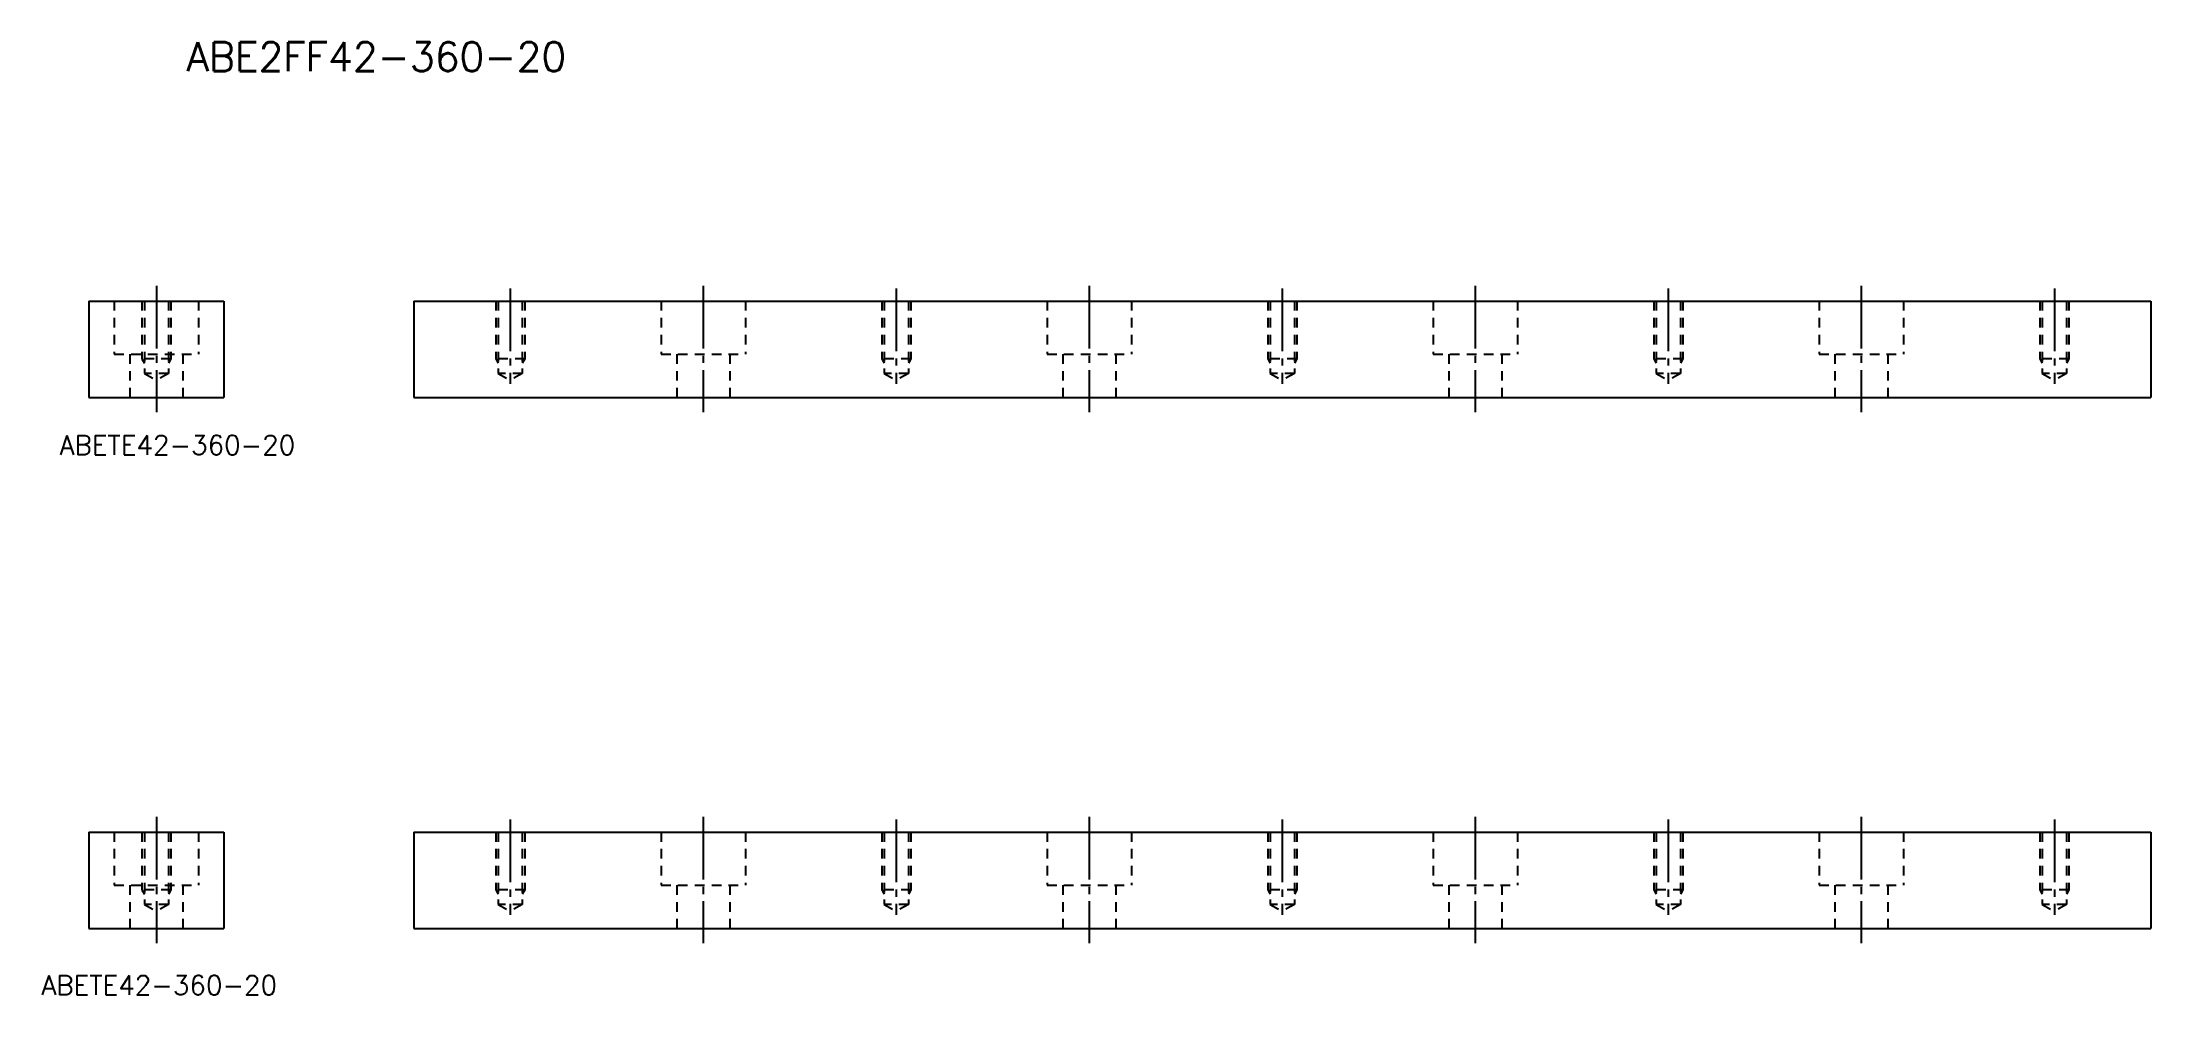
# Model space of a CAD drawing. Extents: x -71 to 366, y 1665 to 1862.
import ezdxf

# ---------------------------------------------------------------- set-up
doc = ezdxf.new("R2010")
doc.units = 0
doc.header["$MEASUREMENT"] = 0
doc.linetypes.add('CENTER', pattern=[17.5, 13, -1.5, 1.5, -1.5])
doc.linetypes.add('DASHED', pattern=[3.5, 2, -1.5])
doc.layers.get('0').update_dxf_attribs({"linetype": 'CONTINUOUS'})
doc.layers.add('CENTER', color=1, linetype='CENTER')
doc.styles.get("Standard").update_dxf_attribs({"font": 'txt.shx', "bigfont": '@extfont2.shx'})

msp = doc.modelspace()

# ---------------------------------------------------------------- linework, layer by layer
at = {"color": 7, "linetype": 'Continuous'}
for p, q in [((-61.73, 1808.47), (-61.73, 1788.47)), ((-61.73, 1808.47), (-33.73, 1808.47)), ((-33.73, 1808.47), (-33.73, 1788.47)), ((5.6, 1808.47), (365.6, 1808.47)), ((5.6, 1808.47), (5.6, 1788.47)), ((365.6, 1808.47), (365.6, 1788.47)), ((-61.73, 1788.47), (-33.73, 1788.47)), ((5.6, 1788.47), (365.6, 1788.47)), ((-61.73, 1698.47), (-61.73, 1678.47)), ((-61.73, 1698.47), (-33.73, 1698.47)), ((-33.73, 1698.47), (-33.73, 1678.47)), ((5.6, 1698.47), (365.6, 1698.47)), ((5.6, 1698.47), (5.6, 1678.47)), ((365.6, 1698.47), (365.6, 1678.47)), ((-61.73, 1678.47), (-33.73, 1678.47)), ((5.6, 1678.47), (365.6, 1678.47))]:
    msp.add_line(p, q, dxfattribs=at)
at = {"color": 3, "linetype": 'DASHED'}
for p, q in [((-56.48, 1808.47), (-56.48, 1797.47)), ((-50.73, 1808.47), (-50.73, 1796.47)), ((-50.23, 1808.47), (-50.23, 1793.47)), ((-45.23, 1808.47), (-45.23, 1793.47)), ((-44.73, 1808.47), (-44.73, 1796.47)), ((-38.98, 1808.47), (-38.98, 1797.47)), ((22.6, 1808.47), (22.6, 1796.47)), ((23.1, 1808.47), (23.1, 1793.47)), ((28.1, 1808.47), (28.1, 1793.47)), ((28.6, 1808.47), (28.6, 1796.47)), ((56.85, 1808.47), (56.85, 1797.47)), ((74.35, 1808.47), (74.35, 1797.47)), ((102.6, 1808.47), (102.6, 1796.47)), ((103.1, 1808.47), (103.1, 1793.47)), ((108.1, 1808.47), (108.1, 1793.47)), ((108.6, 1808.47), (108.6, 1796.47)), ((136.85, 1808.47), (136.85, 1797.47)), ((154.35, 1808.47), (154.35, 1797.47)), ((182.6, 1808.47), (182.6, 1796.47)), ((183.1, 1808.47), (183.1, 1793.47)), ((188.1, 1808.47), (188.1, 1793.47)), ((188.6, 1808.47), (188.6, 1796.47)), ((216.85, 1808.47), (216.85, 1797.47)), ((234.35, 1808.47), (234.35, 1797.47)), ((262.6, 1808.47), (262.6, 1796.47)), ((263.1, 1808.47), (263.1, 1793.47)), ((268.1, 1808.47), (268.1, 1793.47)), ((268.6, 1808.47), (268.6, 1796.47)), ((296.85, 1808.47), (296.85, 1797.47)), ((314.35, 1808.47), (314.35, 1797.47)), ((342.6, 1808.47), (342.6, 1796.47)), ((343.1, 1808.47), (343.1, 1793.47)), ((348.1, 1808.47), (348.1, 1793.47)), ((348.6, 1808.47), (348.6, 1796.47)), ((-56.48, 1797.47), (-38.98, 1797.47)), ((-53.23, 1797.47), (-53.23, 1788.47)), ((-50.73, 1796.47), (-50.23, 1795.61)), ((-44.73, 1796.47), (-50.73, 1796.47)), ((-44.73, 1796.47), (-45.23, 1795.61)), ((-42.23, 1797.47), (-42.23, 1788.47)), ((28.6, 1796.47), (22.6, 1796.47)), ((22.6, 1796.47), (23.1, 1795.61)), ((28.6, 1796.47), (28.1, 1795.61)), ((56.85, 1797.47), (74.35, 1797.47)), ((60.1, 1797.47), (60.1, 1788.47)), ((71.1, 1797.47), (71.1, 1788.47)), ((102.6, 1796.47), (103.1, 1795.61)), ((108.6, 1796.47), (102.6, 1796.47)), ((108.6, 1796.47), (108.1, 1795.61)), ((136.85, 1797.47), (154.35, 1797.47)), ((140.1, 1797.47), (140.1, 1788.47)), ((151.1, 1797.47), (151.1, 1788.47)), ((182.6, 1796.47), (183.1, 1795.61)), ((188.6, 1796.47), (182.6, 1796.47)), ((188.6, 1796.47), (188.1, 1795.61)), ((216.85, 1797.47), (234.35, 1797.47)), ((220.1, 1797.47), (220.1, 1788.47)), ((231.1, 1797.47), (231.1, 1788.47)), ((262.6, 1796.47), (263.1, 1795.61)), ((268.6, 1796.47), (262.6, 1796.47)), ((268.6, 1796.47), (268.1, 1795.61)), ((296.85, 1797.47), (314.35, 1797.47)), ((300.1, 1797.47), (300.1, 1788.47)), ((311.1, 1797.47), (311.1, 1788.47)), ((342.6, 1796.47), (343.1, 1795.61)), ((348.6, 1796.47), (342.6, 1796.47)), ((348.6, 1796.47), (348.1, 1795.61)), ((-50.23, 1793.47), (-47.73, 1792.03)), ((-45.23, 1793.47), (-50.23, 1793.47)), ((-45.23, 1793.47), (-47.73, 1792.03)), ((28.1, 1793.47), (23.1, 1793.47)), ((23.1, 1793.47), (25.6, 1792.03)), ((28.1, 1793.47), (25.6, 1792.03)), ((103.1, 1793.47), (105.6, 1792.03)), ((108.1, 1793.47), (103.1, 1793.47)), ((108.1, 1793.47), (105.6, 1792.03)), ((183.1, 1793.47), (185.6, 1792.03)), ((188.1, 1793.47), (183.1, 1793.47)), ((188.1, 1793.47), (185.6, 1792.03)), ((263.1, 1793.47), (265.6, 1792.03)), ((268.1, 1793.47), (263.1, 1793.47)), ((268.1, 1793.47), (265.6, 1792.03)), ((343.1, 1793.47), (345.6, 1792.03)), ((348.1, 1793.47), (343.1, 1793.47)), ((348.1, 1793.47), (345.6, 1792.03)), ((-56.48, 1698.47), (-56.48, 1687.47)), ((-50.73, 1698.47), (-50.73, 1686.47)), ((-50.23, 1698.47), (-50.23, 1683.47)), ((-45.23, 1698.47), (-45.23, 1683.47)), ((-44.73, 1698.47), (-44.73, 1686.47)), ((-38.98, 1698.47), (-38.98, 1687.47)), ((22.6, 1698.47), (22.6, 1686.47)), ((23.1, 1698.47), (23.1, 1683.47)), ((28.1, 1698.47), (28.1, 1683.47)), ((28.6, 1698.47), (28.6, 1686.47)), ((56.85, 1698.47), (56.85, 1687.47)), ((74.35, 1698.47), (74.35, 1687.47)), ((102.6, 1698.47), (102.6, 1686.47)), ((103.1, 1698.47), (103.1, 1683.47)), ((108.1, 1698.47), (108.1, 1683.47)), ((108.6, 1698.47), (108.6, 1686.47)), ((136.85, 1698.47), (136.85, 1687.47)), ((154.35, 1698.47), (154.35, 1687.47)), ((182.6, 1698.47), (182.6, 1686.47)), ((183.1, 1698.47), (183.1, 1683.47)), ((188.1, 1698.47), (188.1, 1683.47)), ((188.6, 1698.47), (188.6, 1686.47)), ((216.85, 1698.47), (216.85, 1687.47)), ((234.35, 1698.47), (234.35, 1687.47)), ((262.6, 1698.47), (262.6, 1686.47)), ((263.1, 1698.47), (263.1, 1683.47)), ((268.1, 1698.47), (268.1, 1683.47)), ((268.6, 1698.47), (268.6, 1686.47)), ((296.85, 1698.47), (296.85, 1687.47)), ((314.35, 1698.47), (314.35, 1687.47)), ((342.6, 1698.47), (342.6, 1686.47)), ((343.1, 1698.47), (343.1, 1683.47)), ((348.1, 1698.47), (348.1, 1683.47)), ((348.6, 1698.47), (348.6, 1686.47)), ((-56.48, 1687.47), (-38.98, 1687.47)), ((-53.23, 1687.47), (-53.23, 1678.47)), ((-42.23, 1687.47), (-42.23, 1678.47)), ((56.85, 1687.47), (74.35, 1687.47)), ((60.1, 1687.47), (60.1, 1678.47)), ((71.1, 1687.47), (71.1, 1678.47)), ((136.85, 1687.47), (154.35, 1687.47)), ((140.1, 1687.47), (140.1, 1678.47)), ((151.1, 1687.47), (151.1, 1678.47)), ((216.85, 1687.47), (234.35, 1687.47)), ((220.1, 1687.47), (220.1, 1678.47)), ((231.1, 1687.47), (231.1, 1678.47)), ((296.85, 1687.47), (314.35, 1687.47)), ((300.1, 1687.47), (300.1, 1678.47)), ((311.1, 1687.47), (311.1, 1678.47)), ((-50.73, 1686.47), (-50.23, 1685.61)), ((-44.73, 1686.47), (-50.73, 1686.47)), ((-50.23, 1683.47), (-47.73, 1682.03)), ((-45.23, 1683.47), (-50.23, 1683.47)), ((-45.23, 1683.47), (-47.73, 1682.03)), ((-44.73, 1686.47), (-45.23, 1685.61)), ((28.6, 1686.47), (22.6, 1686.47)), ((22.6, 1686.47), (23.1, 1685.61)), ((28.1, 1683.47), (23.1, 1683.47)), ((23.1, 1683.47), (25.6, 1682.03)), ((28.1, 1683.47), (25.6, 1682.03)), ((28.6, 1686.47), (28.1, 1685.61)), ((102.6, 1686.47), (103.1, 1685.61)), ((108.6, 1686.47), (102.6, 1686.47)), ((103.1, 1683.47), (105.6, 1682.03)), ((108.1, 1683.47), (103.1, 1683.47)), ((108.1, 1683.47), (105.6, 1682.03)), ((108.6, 1686.47), (108.1, 1685.61)), ((182.6, 1686.47), (183.1, 1685.61)), ((188.6, 1686.47), (182.6, 1686.47)), ((183.1, 1683.47), (185.6, 1682.03)), ((188.1, 1683.47), (183.1, 1683.47)), ((188.1, 1683.47), (185.6, 1682.03)), ((188.6, 1686.47), (188.1, 1685.61)), ((262.6, 1686.47), (263.1, 1685.61)), ((268.6, 1686.47), (262.6, 1686.47)), ((263.1, 1683.47), (265.6, 1682.03)), ((268.1, 1683.47), (263.1, 1683.47)), ((268.1, 1683.47), (265.6, 1682.03)), ((268.6, 1686.47), (268.1, 1685.61)), ((342.6, 1686.47), (343.1, 1685.61)), ((348.6, 1686.47), (342.6, 1686.47)), ((343.1, 1683.47), (345.6, 1682.03)), ((348.1, 1683.47), (343.1, 1683.47)), ((348.1, 1683.47), (345.6, 1682.03)), ((348.6, 1686.47), (348.1, 1685.61))]:
    msp.add_line(p, q, dxfattribs=at)
at = {"layer": 'CENTER', "color": 1, "linetype": 'CENTER'}
for p, q in [((-47.73, 1811.64), (-47.73, 1785.47)), ((25.6, 1811.08), (25.6, 1791.3)), ((65.6, 1811.64), (65.6, 1785.47)), ((105.6, 1811.08), (105.6, 1791.3)), ((145.6, 1811.64), (145.6, 1785.47)), ((185.6, 1811.08), (185.6, 1791.3)), ((225.6, 1811.64), (225.6, 1785.47)), ((265.6, 1811.08), (265.6, 1791.3)), ((305.6, 1811.64), (305.6, 1785.47)), ((345.6, 1811.08), (345.6, 1791.3)), ((-47.73, 1701.64), (-47.73, 1675.47)), ((25.6, 1701.08), (25.6, 1681.3)), ((65.6, 1701.64), (65.6, 1675.47)), ((105.6, 1701.08), (105.6, 1681.3)), ((145.6, 1701.64), (145.6, 1675.47)), ((185.6, 1701.08), (185.6, 1681.3)), ((225.6, 1701.64), (225.6, 1675.47)), ((265.6, 1701.08), (265.6, 1681.3)), ((305.6, 1701.64), (305.6, 1675.47)), ((345.6, 1701.08), (345.6, 1681.3))]:
    msp.add_line(p, q, dxfattribs=at)

# ---------------------------------------------------------------- texts
at = {"color": 7, "linetype": 'Continuous'}
for s, height, p in [('ABE2FF42-360-20', 6, (-41.48, 1856.08)), ('ABETE42-360-20', 4, (-67.81, 1776.64)), ('ABETE42-360-20', 4, (-71.58, 1664.76))]:
    msp.add_text(s, height=height, dxfattribs=at).set_placement(p)

doc.saveas('drawing.dxf')
